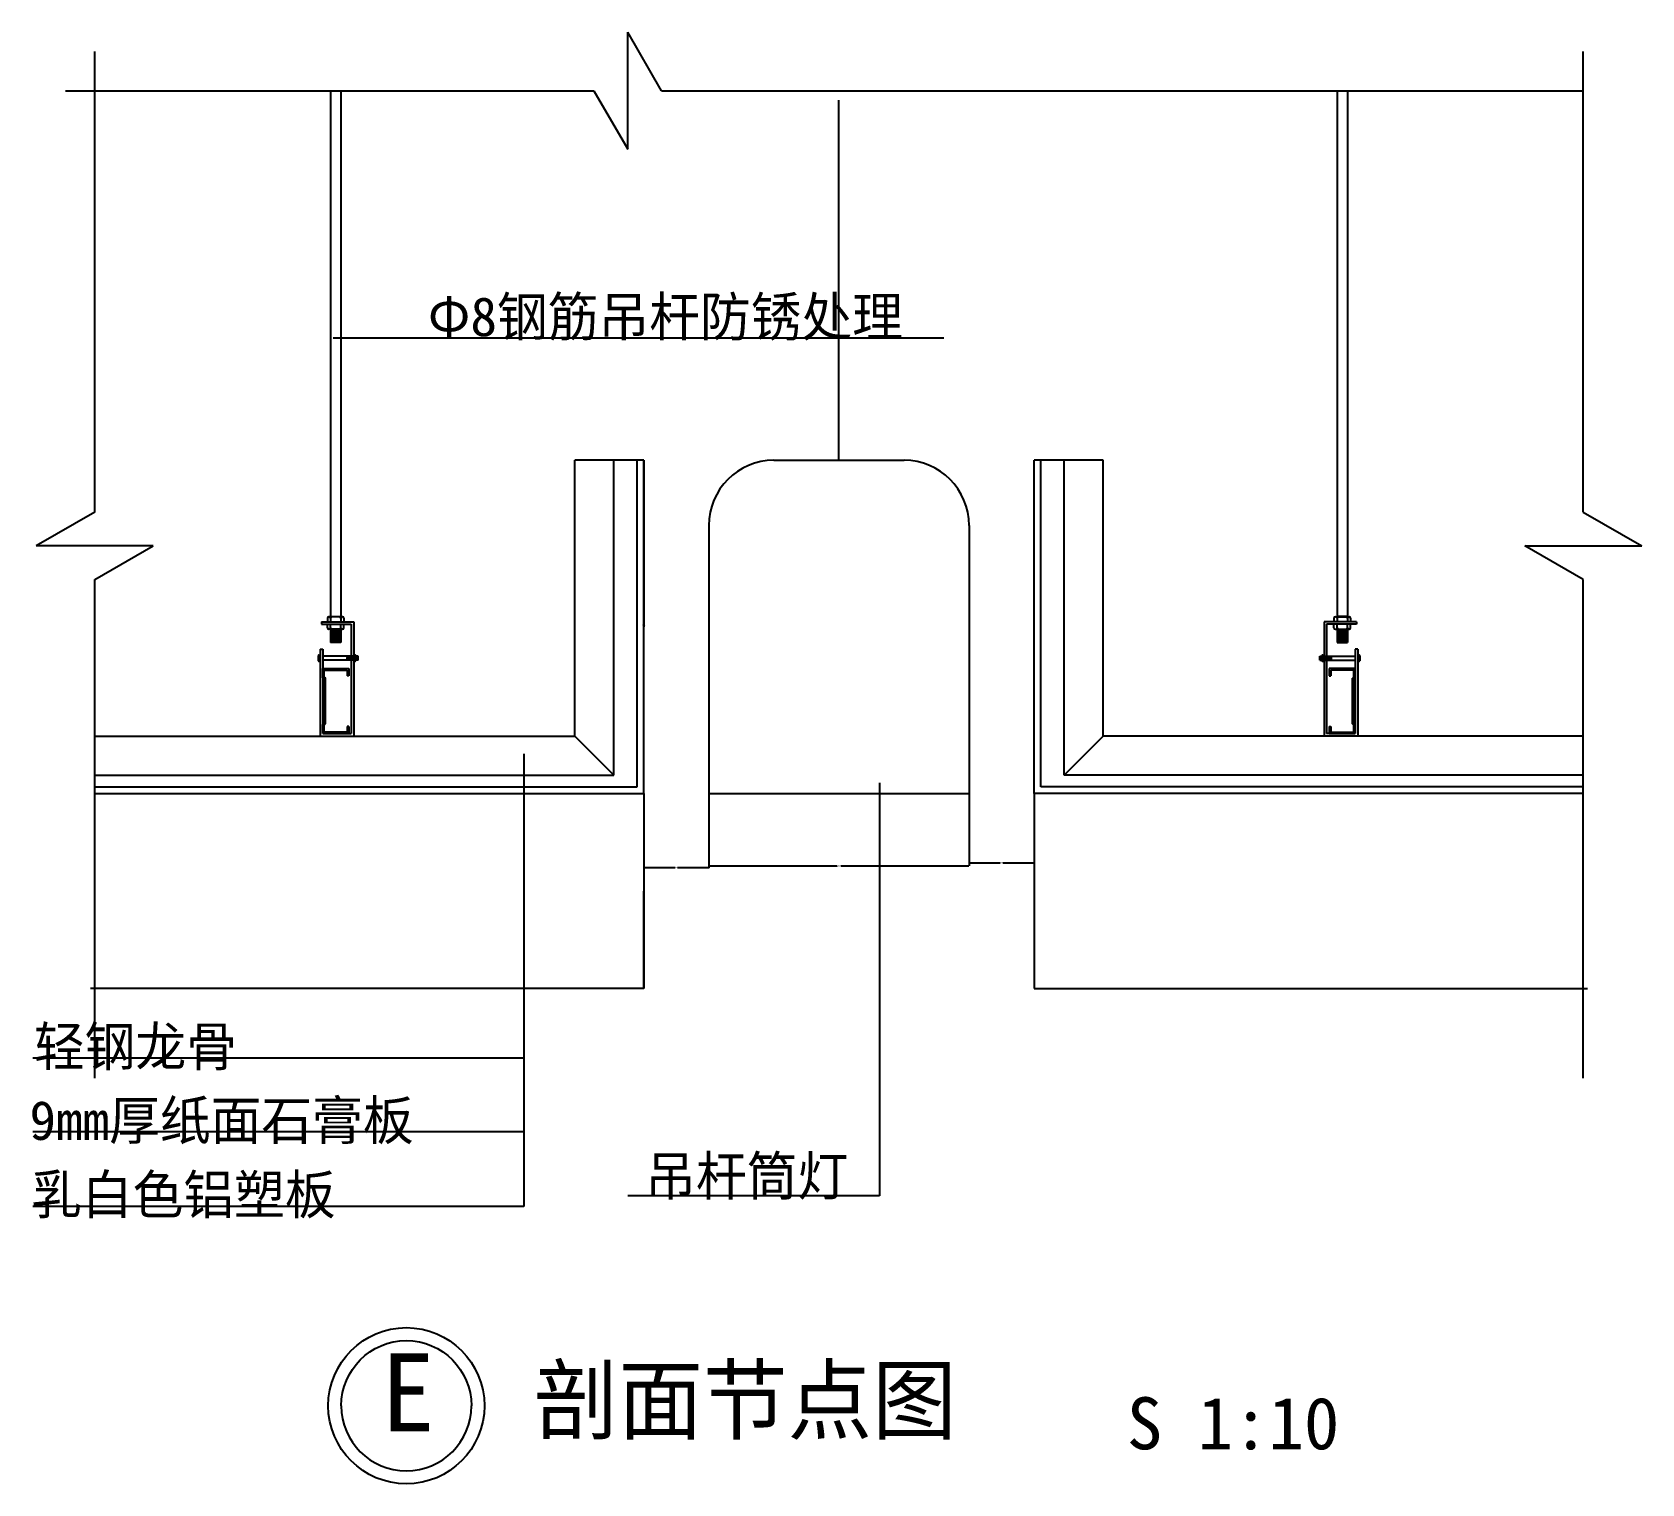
# Model space of a CAD drawing. Header units: metres. Extents: x -116298 to -111425, y -71583 to -67922.
# Drawn here: x -114750 to -113513, y -71563 to -70448 of the extents above; entities that cross this region are included whole.
import ezdxf

# ---------------------------------------------------------------- set-up
doc = ezdxf.new("R2010")
doc.units = ezdxf.units.M
for name, color, linetype in [('10', 8, 'Continuous'), ('10地线纹理填充', 8, 'Continuous'), ('11', 3, 'Continuous'), ('15', 2, 'Continuous'), ('20', 1, 'Continuous'), ('7', 7, 'Continuous'), ('8', 7, 'Continuous'), ('家具', 3, 'Continuous')]:
    doc.layers.add(name, color=color, linetype=linetype)
doc.dimstyles.get("Standard").update_dxf_attribs({"dimtxt": 2.5, "dimasz": 2.5, "dimexe": 1.25, "dimexo": 0.625, "dimtad": 1, "dimcen": 2.5, "dimazin": 3, "dimtfac": 1, "dimtmove": 0, "dimatfit": 3})

# ---------------------------------------------------------------- blocks, each defined once
blk = doc.blocks.new('HY-4')
at = {"layer": '20'}
for points in [[(-5, 0, -1), (5, 0, -1)], [(-5, 0, 1), (5, 0, 1)]]:
    blk.add_lwpolyline(points, format="xyb", dxfattribs=at)
blk.add_circle((0, 0), 6, dxfattribs=at)
blk.add_circle((0, 0), 6, dxfattribs=at)
blk = doc.blocks.new('_CLOSEDFILLED')
at = {"color": 0, "linetype": 'BYBLOCK'}
blk.add_solid([(-1, 0.2), (0, 0), (-1, -0.2)], dxfattribs=at)
blk = doc.blocks.new('*D18')
for p, q in [((-113980.09, -71032.9), (-113980.09, -71086.1)), ((-114030.09, -71057.9), (-114030.09, -71086.1)), ((-114029.84, -71086.1), (-114006.09, -71086.1)), ((-114004.09, -71086.1), (-113980.34, -71086.1))]:
    blk.add_line(p, q)
at = {"layer": 'Defpoints'}
for p in [(-113980.09, -71032.9), (-114030.09, -71057.9), (-114030.09, -71086.1)]:
    blk.add_point(p, dxfattribs=at)
at = {"layer": '7', "xscale": 0.25, "yscale": 0.25, "rotation": 180}
blk.add_blockref('_CLOSEDFILLED', (-114030.09, -71086.1), dxfattribs=at)
at = {"layer": '7', "xscale": 0.25, "yscale": 0.25}
blk.add_blockref('_CLOSEDFILLED', (-113980.09, -71086.1), dxfattribs=at)
at = {"layer": '7', "insert": (-114005.09, -71086.1), "char_height": 1, "attachment_point": 5}
blk.add_mtext('50', dxfattribs=at)
blk = doc.blocks.new('*D19')
for p, q in [((-114280.09, -71032.9), (-114280.09, -71107.9)), ((-114280.34, -71107.9), (-114280.59, -71107.9)), ((-114280.09, -71182.9), (-114280.09, -71107.9)), ((-114280.09, -71107.9), (-114280.09, -71107.9)), ((-114279.84, -71107.9), (-114279.59, -71107.9))]:
    blk.add_line(p, q)
at = {"layer": 'Defpoints'}
for p in [(-114280.09, -71032.9), (-114280.09, -71107.9), (-114280.09, -71182.9)]:
    blk.add_point(p, dxfattribs=at)
at = {"layer": '7', "xscale": 0.25, "yscale": 0.25}
blk.add_blockref('_CLOSEDFILLED', (-114280.09, -71107.9), dxfattribs=at)
at = {"layer": '7', "xscale": 0.25, "yscale": 0.25, "rotation": 180}
blk.add_blockref('_CLOSEDFILLED', (-114280.09, -71107.9), dxfattribs=at)
at = {"layer": '7', "insert": (-114280.09, -71106.775), "char_height": 1, "attachment_point": 5}
blk.add_mtext('0', dxfattribs=at)
blk = doc.blocks.new('*D20')
for p, q in [((-114230.09, -71032.9), (-114230.09, -71088.6)), ((-114030.09, -71032.9), (-114030.09, -71088.6)), ((-114229.84, -71088.6), (-114131.59, -71088.6)), ((-114128.59, -71088.6), (-114030.34, -71088.6))]:
    blk.add_line(p, q)
at = {"layer": 'Defpoints'}
for p in [(-114230.09, -71032.9), (-114030.09, -71032.9), (-114230.09, -71088.6)]:
    blk.add_point(p, dxfattribs=at)
at = {"layer": '7', "xscale": 0.25, "yscale": 0.25, "rotation": 180}
blk.add_blockref('_CLOSEDFILLED', (-114230.09, -71088.6), dxfattribs=at)
at = {"layer": '7', "xscale": 0.25, "yscale": 0.25}
blk.add_blockref('_CLOSEDFILLED', (-114030.09, -71088.6), dxfattribs=at)
at = {"layer": '7', "insert": (-114130.09, -71088.6), "char_height": 1, "attachment_point": 5}
blk.add_mtext('200', dxfattribs=at)
blk = doc.blocks.new('*D21')
for p, q in [((-114280.09, -71032.9), (-114280.09, -71090.02)), ((-114230.09, -71057.9), (-114230.09, -71090.02)), ((-114256.09, -71090.02), (-114280.34, -71090.02)), ((-114229.84, -71090.02), (-114254.09, -71090.02))]:
    blk.add_line(p, q)
at = {"layer": 'Defpoints'}
for p in [(-114280.09, -71032.9), (-114230.09, -71057.9), (-114230.09, -71090.02)]:
    blk.add_point(p, dxfattribs=at)
at = {"layer": '7', "xscale": 0.25, "yscale": 0.25}
blk.add_blockref('_CLOSEDFILLED', (-114280.09, -71090.02), dxfattribs=at)
at = {"layer": '7', "xscale": 0.25, "yscale": 0.25, "rotation": 180}
blk.add_blockref('_CLOSEDFILLED', (-114230.09, -71090.02), dxfattribs=at)
at = {"layer": '7', "insert": (-114255.09, -71090.02), "char_height": 1, "attachment_point": 5}
blk.add_mtext('50', dxfattribs=at)
blk = doc.blocks.new('*D22')
for p, q in [((-114280.09, -70776.9), (-114280.09, -70904.9)), ((-114280.34, -70904.9), (-114280.59, -70904.9)), ((-114280.09, -71032.9), (-114280.09, -70904.9)), ((-114280.09, -70904.9), (-114280.09, -70904.9)), ((-114279.84, -70904.9), (-114279.59, -70904.9))]:
    blk.add_line(p, q)
at = {"layer": 'Defpoints'}
for p in [(-114280.09, -70776.9), (-114280.09, -70904.9), (-114280.09, -71032.9)]:
    blk.add_point(p, dxfattribs=at)
at = {"layer": '7', "xscale": 0.25, "yscale": 0.25}
blk.add_blockref('_CLOSEDFILLED', (-114280.09, -70904.9), dxfattribs=at)
at = {"layer": '7', "xscale": 0.25, "yscale": 0.25, "rotation": 180}
blk.add_blockref('_CLOSEDFILLED', (-114280.09, -70904.9), dxfattribs=at)
at = {"layer": '7', "insert": (-114280.09, -70903.775), "char_height": 1, "attachment_point": 5}
blk.add_mtext('200', dxfattribs=at)

msp = doc.modelspace()

# ---------------------------------------------------------------- linework, layer by layer
at = {"layer": '10'}
for p, q in [((-114333.09, -70988.9), (-114303.09, -71018.9)), ((-113927.09, -70988.9), (-113957.09, -71018.9))]:
    msp.add_line(p, q, dxfattribs=at)
at = {"layer": '10地线纹理填充'}
for p, q in [((-113980.09, -71032.9), (-113980.09, -71182.9)), ((-113980.09, -71182.9), (-113554.82, -71182.9))]:
    msp.add_line(p, q, dxfattribs=at)
at = {"layer": '11'}
for p, q in [((-114130.09, -70776.9), (-114130.09, -70500.1)), ((-114280.09, -70776.9), (-114333.09, -70776.9)), ((-114333.09, -70988.9), (-114333.09, -70776.9)), ((-114303.09, -71018.9), (-114303.09, -70776.9)), ((-114285.09, -71027.9), (-114285.09, -70776.9)), ((-114180.09, -70776.9), (-114080.09, -70776.9)), ((-113927.09, -70776.9), (-113980.09, -70776.9)), ((-113975.09, -71027.9), (-113975.09, -70776.9)), ((-113957.09, -71018.9), (-113957.09, -70776.9)), ((-113927.09, -70988.9), (-113927.09, -70776.9)), ((-114230.09, -70826.9), (-114230.09, -71032.9)), ((-114030.09, -70826.9), (-114030.09, -71032.9)), ((-114702.59, -70988.9), (-114333.09, -70988.9)), ((-113557.59, -70988.9), (-113927.09, -70988.9)), ((-114702.59, -71018.9), (-114303.09, -71018.9)), ((-113557.59, -71018.9), (-113957.09, -71018.9)), ((-114702.59, -71027.9), (-114285.09, -71027.9)), ((-114230.09, -71032.9), (-114030.09, -71032.9)), ((-113557.59, -71027.9), (-113975.09, -71027.9))]:
    msp.add_line(p, q, dxfattribs=at)
for centre, start, end in [((-114180.09, -70826.9), 90, 180), ((-114080.09, -70826.9), 0, 90)]:
    msp.add_arc(centre, 50, start, end, dxfattribs=at)
at = {"layer": '15'}
for p, q in [((-114280.09, -71032.9), (-114280.09, -70776.9)), ((-113980.09, -71032.9), (-113980.09, -70776.9)), ((-114702.59, -71032.9), (-114280.09, -71032.9)), ((-113557.59, -71032.9), (-113980.09, -71032.9))]:
    msp.add_line(p, q, dxfattribs=at)
at = {"layer": '20'}
for p, q in [((-114266.4, -70492.91), (-114292.38, -70447.91)), ((-114292.38, -70537.91), (-114292.38, -70447.91)), ((-114702.05, -70816.64), (-114702.05, -70462.62)), ((-113558.13, -70816.64), (-113558.13, -70462.62)), ((-114724.36, -70492.91), (-114318.36, -70492.91)), ((-114318.36, -70492.91), (-114292.38, -70537.91)), ((-114266.4, -70492.91), (-113558.36, -70492.91)), ((-114702.05, -70816.64), (-114747.05, -70842.62)), ((-113558.13, -70816.64), (-113513.13, -70842.62)), ((-114657.05, -70842.62), (-114747.05, -70842.62)), ((-114702.05, -70868.6), (-114657.05, -70842.62)), ((-113603.13, -70842.62), (-113513.13, -70842.62)), ((-113558.13, -70868.6), (-113603.13, -70842.62)), ((-114702.05, -71251.6), (-114702.05, -70868.6)), ((-113558.13, -71251.6), (-113558.13, -70868.6))]:
    msp.add_line(p, q, dxfattribs=at)
at = {"layer": '7'}
for p, q in [((-114280.09, -71032.9), (-114280.09, -71182.9)), ((-114280.09, -71182.9), (-114705.36, -71182.9))]:
    msp.add_line(p, q, dxfattribs=at)
at = {"layer": '家具'}
for p, q in [((-114520.85, -70492.91), (-114520.85, -70897.04)), ((-114512.85, -70492.91), (-114512.85, -70897.04)), ((-113747.32, -70492.91), (-113747.32, -70897.04)), ((-113739.32, -70492.91), (-113739.32, -70897.04)), ((-114527.84, -70900.9), (-114527.84, -70902.9)), ((-114527.84, -70900.9), (-114502.84, -70900.9)), ((-114523.24, -70898.26), (-114523.24, -70900.94)), ((-114512.85, -70897.07), (-114522.04, -70897.07)), ((-114520.85, -70896.83), (-114512.85, -70896.83)), ((-114520.85, -70898.26), (-114520.85, -70900.94)), ((-114520.85, -70900.94), (-114520.85, -70900.96)), ((-114511.66, -70897.07), (-114512.85, -70897.07)), ((-114512.85, -70898.26), (-114512.85, -70900.94)), ((-114512.85, -70900.94), (-114512.85, -70900.96)), ((-114510.47, -70898.26), (-114510.47, -70900.94)), ((-114502.84, -70900.9), (-114502.84, -70988.9)), ((-113732.34, -70900.9), (-113757.34, -70900.9)), ((-113757.34, -70900.9), (-113757.34, -70988.9)), ((-113749.71, -70898.26), (-113749.71, -70900.94)), ((-113748.52, -70897.07), (-113747.32, -70897.07)), ((-113739.32, -70896.83), (-113747.32, -70896.83)), ((-113747.32, -70897.07), (-113738.13, -70897.07)), ((-113747.32, -70898.26), (-113747.32, -70900.94)), ((-113747.32, -70900.94), (-113747.32, -70900.96)), ((-113739.32, -70898.26), (-113739.32, -70900.94)), ((-113739.32, -70900.94), (-113739.32, -70900.96)), ((-113736.94, -70898.26), (-113736.94, -70900.94)), ((-113732.34, -70900.9), (-113732.34, -70902.9)), ((-114527.84, -70902.9), (-114504.84, -70902.9)), ((-114523.24, -70905.52), (-114523.24, -70902.83)), ((-114512.85, -70906.71), (-114522.04, -70906.71)), ((-114520.85, -70905.52), (-114520.85, -70902.83)), ((-114520.85, -70906.71), (-114520.85, -70916.89)), ((-114512.85, -70907.48), (-114520.85, -70908.26)), ((-114520.85, -70908.42), (-114512.85, -70908.25)), ((-114512.85, -70908.35), (-114520.85, -70909.08)), ((-114520.85, -70909.28), (-114512.85, -70909.28)), ((-114512.85, -70909.36), (-114520.85, -70909.95)), ((-114520.85, -70910.15), (-114512.85, -70910.33)), ((-114512.85, -70910.44), (-114520.85, -70911.22)), ((-114520.85, -70911.36), (-114512.85, -70911.18)), ((-114512.85, -70911.31), (-114520.85, -70912.04)), ((-114520.85, -70912.22), (-114512.85, -70912.22)), ((-114512.85, -70912.31), (-114520.85, -70912.9)), ((-114520.85, -70913.07), (-114512.85, -70913.26)), ((-114512.85, -70913.33), (-114520.85, -70913.65)), ((-114512.85, -70914.25), (-114520.85, -70913.92)), ((-114512.85, -70905.52), (-114512.85, -70902.83)), ((-114512.85, -70906.71), (-114512.85, -70916.89)), ((-114511.66, -70906.71), (-114512.85, -70906.71)), ((-114510.47, -70905.52), (-114510.47, -70902.83)), ((-114504.84, -70902.9), (-114504.84, -70986.9)), ((-113732.34, -70902.9), (-113755.34, -70902.9)), ((-113755.34, -70902.9), (-113755.34, -70986.9)), ((-113749.71, -70905.52), (-113749.71, -70902.83)), ((-113748.52, -70906.71), (-113747.32, -70906.71)), ((-113747.32, -70905.52), (-113747.32, -70902.83)), ((-113747.32, -70906.71), (-113747.32, -70916.89)), ((-113747.32, -70906.71), (-113738.13, -70906.71)), ((-113747.32, -70907.48), (-113739.32, -70908.26)), ((-113739.32, -70908.42), (-113747.32, -70908.25)), ((-113747.32, -70908.35), (-113739.32, -70909.08)), ((-113739.32, -70909.28), (-113747.32, -70909.28)), ((-113747.32, -70909.36), (-113739.32, -70909.95)), ((-113739.32, -70910.15), (-113747.32, -70910.33)), ((-113747.32, -70910.44), (-113739.32, -70911.22)), ((-113739.32, -70911.36), (-113747.32, -70911.18)), ((-113747.32, -70911.31), (-113739.32, -70912.04)), ((-113739.32, -70912.22), (-113747.32, -70912.22)), ((-113747.32, -70912.31), (-113739.32, -70912.9)), ((-113739.32, -70913.07), (-113747.32, -70913.26)), ((-113747.32, -70913.33), (-113739.32, -70913.65)), ((-113747.32, -70914.25), (-113739.32, -70913.92)), ((-113739.32, -70905.52), (-113739.32, -70902.83)), ((-113739.32, -70906.71), (-113739.32, -70916.89)), ((-113736.94, -70905.52), (-113736.94, -70902.83)), ((-114529.85, -70926.57), (-114528.84, -70926.57)), ((-114528.84, -70921.9), (-114526.84, -70921.9)), ((-114528.84, -70921.9), (-114528.84, -70988.9)), ((-114528.84, -70926.57), (-114528.84, -70931.36)), ((-114526.84, -70921.9), (-114526.84, -70986.9)), ((-114520.85, -70914.5), (-114512.85, -70914.32)), ((-114512.85, -70915.26), (-114520.85, -70914.67)), ((-114520.85, -70915.36), (-114512.85, -70915.36)), ((-114512.85, -70916.27), (-114520.85, -70915.54)), ((-114520.85, -70916.22), (-114512.85, -70916.39)), ((-114512.85, -70916.89), (-114520.85, -70916.89)), ((-114501.83, -70926.57), (-114502.84, -70926.57)), ((-114502.84, -70926.57), (-114502.84, -70931.36)), ((-113758.35, -70926.57), (-113757.34, -70926.57)), ((-113757.34, -70926.57), (-113757.34, -70931.36)), ((-113739.32, -70914.5), (-113747.32, -70914.32)), ((-113747.32, -70915.26), (-113739.32, -70914.67)), ((-113739.32, -70915.36), (-113747.32, -70915.36)), ((-113747.32, -70916.27), (-113739.32, -70915.54)), ((-113739.32, -70916.22), (-113747.32, -70916.39)), ((-113747.32, -70916.89), (-113739.32, -70916.89)), ((-113731.34, -70921.9), (-113733.34, -70921.9)), ((-113733.34, -70921.9), (-113733.34, -70986.9)), ((-113731.34, -70921.9), (-113731.34, -70988.9)), ((-113730.33, -70926.57), (-113731.34, -70926.57)), ((-113731.34, -70926.57), (-113731.34, -70931.36)), ((-114530.29, -70927.02), (-114530.29, -70930.91)), ((-114528.84, -70927.47), (-114529.85, -70927.47)), ((-114529.85, -70927.47), (-114528.84, -70927.47)), ((-114528.84, -70930.47), (-114529.85, -70930.47)), ((-114529.85, -70930.47), (-114528.84, -70930.47)), ((-114529.85, -70931.36), (-114528.84, -70931.36)), ((-114503.64, -70927.47), (-114526.84, -70927.47)), ((-114503.64, -70930.47), (-114526.84, -70930.47)), ((-114526.84, -70943.94), (-114526.84, -70936.9)), ((-114526.84, -70936.9), (-114506.84, -70936.9)), ((-114525.64, -70943.42), (-114525.64, -70938.1)), ((-114525.64, -70938.1), (-114508.04, -70938.1)), ((-114508.1, -70927.47), (-114508.63, -70930.47)), ((-114507.84, -70927.47), (-114508.36, -70930.47)), ((-114508.04, -70938.1), (-114508.04, -70942.4)), ((-114507.4, -70927.47), (-114507.93, -70930.47)), ((-114507.14, -70927.47), (-114507.66, -70930.47)), ((-114506.7, -70927.47), (-114507.23, -70930.47)), ((-114506.44, -70927.47), (-114506.96, -70930.47)), ((-114506.84, -70936.9), (-114506.84, -70942.4)), ((-114506, -70927.47), (-114506.53, -70930.47)), ((-114505.74, -70927.47), (-114506.26, -70930.47)), ((-114505.3, -70927.47), (-114505.83, -70930.47)), ((-114505.04, -70927.47), (-114505.56, -70930.47)), ((-114504.6, -70927.47), (-114505.13, -70930.47)), ((-114504.34, -70927.47), (-114504.86, -70930.47)), ((-114503.9, -70927.47), (-114504.43, -70930.47)), ((-114503.64, -70927.47), (-114504.16, -70930.47)), ((-114501.83, -70927.47), (-114502.84, -70927.47)), ((-114501.83, -70930.47), (-114502.84, -70930.47)), ((-114501.83, -70931.36), (-114502.84, -70931.36)), ((-114500.93, -70927.47), (-114501.46, -70930.47)), ((-114501.39, -70927.02), (-114501.39, -70930.91)), ((-114499.64, -70927.47), (-114501.39, -70927.47)), ((-114499.64, -70930.47), (-114501.39, -70930.47)), ((-114500.67, -70927.47), (-114501.19, -70930.47)), ((-114500.23, -70927.47), (-114500.76, -70930.47)), ((-114499.97, -70927.47), (-114500.49, -70930.47)), ((-114499.64, -70930.47), (-114499.64, -70927.47)), ((-113760.54, -70927.47), (-113758.79, -70927.47)), ((-113760.54, -70930.47), (-113760.54, -70927.47)), ((-113760.54, -70930.47), (-113758.79, -70930.47)), ((-113760.21, -70927.47), (-113759.68, -70930.47)), ((-113759.94, -70927.47), (-113759.42, -70930.47)), ((-113759.51, -70927.47), (-113758.98, -70930.47)), ((-113759.24, -70927.47), (-113758.72, -70930.47)), ((-113758.79, -70927.02), (-113758.79, -70930.91)), ((-113758.35, -70927.47), (-113757.34, -70927.47)), ((-113758.35, -70930.47), (-113757.34, -70930.47)), ((-113758.35, -70931.36), (-113757.34, -70931.36)), ((-113756.54, -70927.47), (-113733.34, -70927.47)), ((-113756.54, -70927.47), (-113756.01, -70930.47)), ((-113756.54, -70930.47), (-113733.34, -70930.47)), ((-113756.27, -70927.47), (-113755.75, -70930.47)), ((-113755.84, -70927.47), (-113755.31, -70930.47)), ((-113755.57, -70927.47), (-113755.05, -70930.47)), ((-113755.14, -70927.47), (-113754.61, -70930.47)), ((-113754.87, -70927.47), (-113754.35, -70930.47)), ((-113754.44, -70927.47), (-113753.91, -70930.47)), ((-113754.17, -70927.47), (-113753.65, -70930.47)), ((-113753.74, -70927.47), (-113753.21, -70930.47)), ((-113753.47, -70927.47), (-113752.95, -70930.47)), ((-113733.34, -70936.9), (-113753.34, -70936.9)), ((-113753.34, -70936.9), (-113753.34, -70942.4)), ((-113753.04, -70927.47), (-113752.51, -70930.47)), ((-113752.77, -70927.47), (-113752.25, -70930.47)), ((-113752.34, -70927.47), (-113751.81, -70930.47)), ((-113734.54, -70938.1), (-113752.14, -70938.1)), ((-113752.14, -70938.1), (-113752.14, -70942.4)), ((-113752.07, -70927.47), (-113751.55, -70930.47)), ((-113734.54, -70943.42), (-113734.54, -70938.1)), ((-113733.34, -70943.94), (-113733.34, -70936.9)), ((-113730.33, -70927.47), (-113731.34, -70927.47)), ((-113731.34, -70927.47), (-113730.33, -70927.47)), ((-113730.33, -70930.47), (-113731.34, -70930.47)), ((-113731.34, -70930.47), (-113730.33, -70930.47)), ((-113730.33, -70931.36), (-113731.34, -70931.36)), ((-113729.89, -70927.02), (-113729.89, -70930.91)), ((-114526.84, -70943.94), (-114525.84, -70944.87)), ((-114525.84, -70978.94), (-114525.84, -70944.87)), ((-114525.64, -70943.42), (-114524.64, -70944.35)), ((-114524.64, -70979.46), (-114524.64, -70944.35)), ((-114506.84, -70942.4), (-114508.04, -70942.4)), ((-113753.34, -70942.4), (-113752.14, -70942.4)), ((-113734.54, -70943.42), (-113735.54, -70944.35)), ((-113735.54, -70979.46), (-113735.54, -70944.35)), ((-113733.34, -70943.94), (-113734.34, -70944.87)), ((-113734.34, -70978.94), (-113734.34, -70944.87)), ((-114526.84, -70979.87), (-114525.84, -70978.94)), ((-114526.84, -70986.9), (-114526.84, -70979.87)), ((-114526.84, -70986.9), (-114504.84, -70986.9)), ((-114506.84, -70986.9), (-114526.84, -70986.9)), ((-114525.64, -70980.39), (-114524.64, -70979.46)), ((-114525.64, -70985.7), (-114525.64, -70980.39)), ((-114508.04, -70985.7), (-114525.64, -70985.7)), ((-114506.84, -70981.4), (-114508.04, -70981.4)), ((-114508.04, -70981.4), (-114508.04, -70985.7)), ((-114506.84, -70981.4), (-114506.84, -70986.9)), ((-113733.34, -70986.9), (-113755.34, -70986.9)), ((-113753.34, -70981.4), (-113753.34, -70986.9)), ((-113753.34, -70981.4), (-113752.14, -70981.4)), ((-113753.34, -70986.9), (-113733.34, -70986.9)), ((-113752.14, -70981.4), (-113752.14, -70985.7)), ((-113752.14, -70985.7), (-113734.54, -70985.7)), ((-113734.54, -70980.39), (-113735.54, -70979.46)), ((-113734.54, -70985.7), (-113734.54, -70980.39)), ((-113733.34, -70979.87), (-113734.34, -70978.94)), ((-113733.34, -70986.9), (-113733.34, -70979.87)), ((-114528.84, -70988.9), (-114502.84, -70988.9)), ((-113731.34, -70988.9), (-113757.34, -70988.9))]:
    msp.add_line(p, q, dxfattribs=at)
for centre, radius, start, end in [((-114522.04, -70898.26), 1.19, 90, 180), ((-114522.04, -70898.26), 1.19, 0, 90), ((-114519.66, -70898.26), 1.19, 90, 180), ((-114514.04, -70898.26), 1.19, 0, 90), ((-114511.66, -70898.26), 1.19, 90, 180), ((-114511.66, -70898.26), 1.19, 0, 90), ((-113748.52, -70898.26), 1.19, 90, 180), ((-113748.52, -70898.26), 1.19, 0, 90), ((-113746.13, -70898.26), 1.19, 90, 180), ((-113740.52, -70898.26), 1.19, 0, 90), ((-113738.13, -70898.26), 1.19, 90, 180), ((-113738.13, -70898.26), 1.19, 0, 90), ((-114522.04, -70905.52), 1.19, 180, 270), ((-114522.04, -70905.52), 1.19, 270, 0), ((-114519.66, -70905.52), 1.19, 180, 270), ((-114514.04, -70905.52), 1.19, 270, 0), ((-114511.66, -70905.52), 1.19, 180, 270), ((-114511.66, -70905.52), 1.19, 270, 0), ((-113748.52, -70905.52), 1.19, 180, 270), ((-113748.52, -70905.52), 1.19, 270, 0), ((-113746.13, -70905.52), 1.19, 180, 270), ((-113740.52, -70905.52), 1.19, 270, 0), ((-113738.13, -70905.52), 1.19, 180, 270), ((-113738.13, -70905.52), 1.19, 270, 0), ((-114529.85, -70927.02), 0.45, 90, 180), ((-114501.83, -70927.02), 0.45, 0, 90), ((-113758.35, -70927.02), 0.45, 90, 180), ((-113730.33, -70927.02), 0.45, 0, 90), ((-114529.85, -70927.02), 0.45, 180, 270), ((-114529.85, -70927.91), 0.45, 90, 180), ((-114529.85, -70930.02), 0.45, 180, 270), ((-114529.85, -70930.91), 0.45, 90, 180), ((-114529.85, -70930.91), 0.45, 180, 270), ((-114501.83, -70927.02), 0.45, 270, 0), ((-114501.83, -70927.91), 0.45, 0, 90), ((-114501.83, -70930.02), 0.45, 270, 0), ((-114501.83, -70930.91), 0.45, 0, 90), ((-114501.83, -70930.91), 0.45, 270, 0), ((-113758.35, -70927.02), 0.45, 180, 270), ((-113758.35, -70927.91), 0.45, 90, 180), ((-113758.35, -70930.02), 0.45, 180, 270), ((-113758.35, -70930.91), 0.45, 90, 180), ((-113758.35, -70930.91), 0.45, 180, 270), ((-113730.33, -70927.02), 0.45, 270, 0), ((-113730.33, -70927.91), 0.45, 0, 90), ((-113730.33, -70930.02), 0.45, 270, 0), ((-113730.33, -70930.91), 0.45, 0, 90), ((-113730.33, -70930.91), 0.45, 270, 0)]:
    msp.add_arc(centre, radius, start, end, dxfattribs=at)

# ---------------------------------------------------------------- block references
at = {"layer": '8', "xscale": 10, "yscale": 10, "zscale": 10}
msp.add_blockref('HY-4', (-114462.56, -71503.41), dxfattribs=at)

# ---------------------------------------------------------------- texts
for s, height, p in [('E', 60, (-114481.62, -71523.18)), ('剖面节点图', 50, (-114364.63, -71524.11)), ('S 1:10', 40, (-113908.83, -71536.9))]:
    msp.add_text(s, height=height).set_placement(p)
at = {"insert": (-114446.08, -70651.51), "char_height": 30, "attachment_point": 1}
msp.add_mtext('Φ8钢筋吊杆防锈处理', dxfattribs=at)
at = {"layer": '7', "char_height": 30, "attachment_point": 1}
for s, insert in [('轻钢龙骨', (-114748.76, -71212.35)), ('9mm厚纸面石膏板', (-114752.16, -71269.13)), ('吊杆筒灯', (-114279.01, -71311.86)), ('乳白色铝塑板', (-114750.91, -71326.13))]:
    msp.add_mtext(s, dxfattribs=dict(at, insert=insert))

# ---------------------------------------------------------------- dimensions: what is measured, and where the dimension line sits
at = {"layer": '7'}
dim = msp.add_linear_dim(base=(-114280.09, -70904.9), p1=(-114280.09, -71032.9), p2=(-114280.09, -70776.9), text='200', dimstyle='Standard', dxfattribs=at)
dim.commit()
dim.dimension.update_dxf_attribs({"geometry": '*D22', "text_midpoint": (-114280.09, -70903.775)})
for base, p1, p2, picture, middle in [((-114280.09, -71107.9), (-114280.09, -71032.9), (-114280.09, -71182.9), '*D19', (-114280.09, -71106.775)), ((-114230.09, -71090.02), (-114230.09, -71057.9), (-114280.09, -71032.9), '*D21', (-114255.09, -71090.02)), ((-114230.09, -71088.6), (-114230.09, -71032.9), (-114030.09, -71032.9), '*D20', (-114130.09, -71088.6)), ((-114030.09, -71086.1), (-114030.09, -71057.9), (-113980.09, -71032.9), '*D18', (-114005.09, -71086.1))]:
    dim = msp.add_linear_dim(base=base, p1=p1, p2=p2, dimstyle='Standard', dxfattribs=at)
    dim.commit()
    dim.dimension.update_dxf_attribs({"geometry": picture, "text_midpoint": middle})

# ---------------------------------------------------------------- leaders
for points in [[(-114518.76, -70682.82), (-114049.43, -70682.82)], [(-114372.15, -71002.52), (-114372.15, -71236.38), (-114749.65, -71236.38)], [(-114372.15, -71021.55), (-114372.15, -71292.88), (-114749.65, -71292.88)], [(-114098.84, -71024.75), (-114098.84, -71342.23), (-114292.31, -71342.23)], [(-114372.15, -71032.9), (-114372.15, -71350.38), (-114749.65, -71350.38)]]:
    msp.add_leader(points, dimstyle='Standard', dxfattribs=at)

doc.saveas('drawing.dxf')
